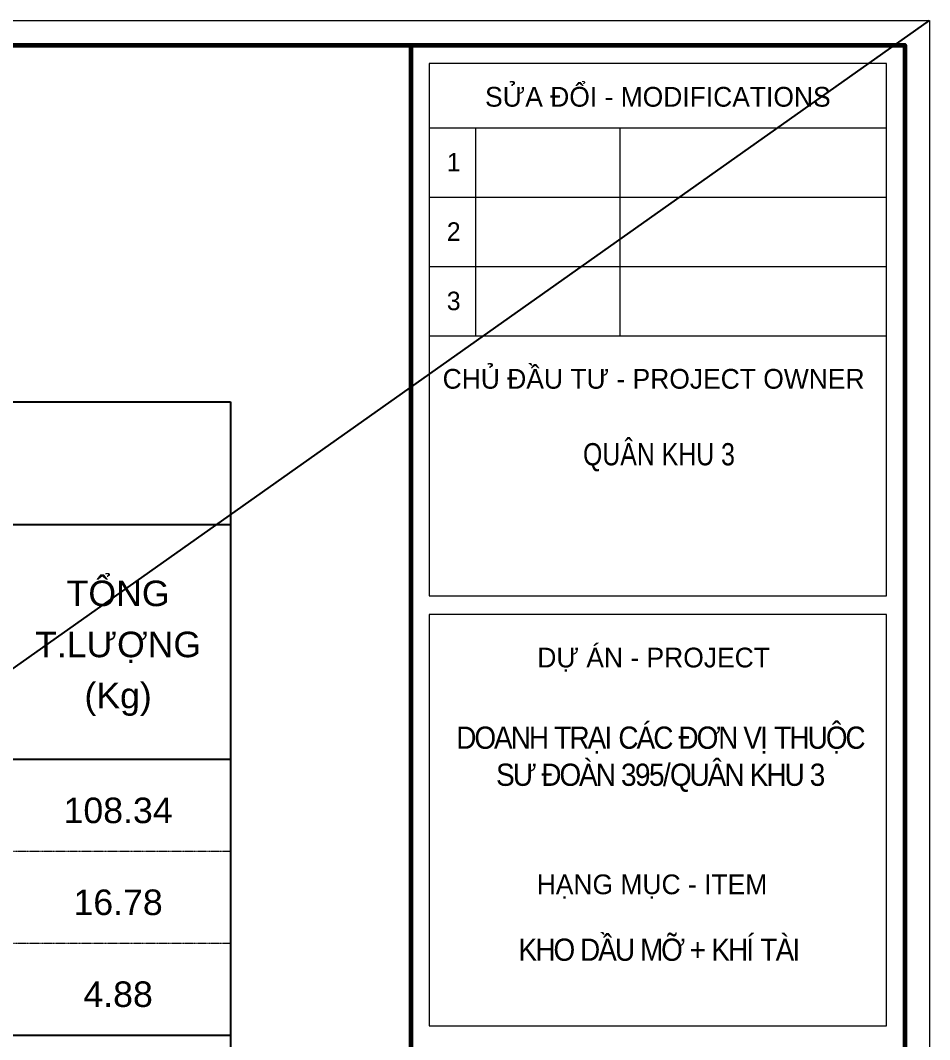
# Model space of a CAD drawing. Header units: millimetres. Extents: x -295047 to 263296, y -724756 to -308748.
# Drawn here: x 257408 to 263296, y -351206 to -344605 of the extents above; entities that cross this region are included whole.
import ezdxf
from ezdxf.enums import TextEntityAlignment as Align

# ---------------------------------------------------------------- set-up
doc = ezdxf.new("R2010")
doc.units = ezdxf.units.MM
doc.header["$MEASUREMENT"] = 0
doc.linetypes.add('HIDDEN', pattern=[0.375, 0.25, -0.125])
doc.layers.get('Defpoints').update_dxf_attribs({"color": 1})
for name, color, linetype, lineweight in [('08. Net Text', 3, 'Continuous', 13), ('Khungten_LCDI', 7, 'Continuous', 5), ('LC MANH DUT', 35, 'HIDDEN', 5), ('LC Net thay', 7, 'Continuous', 25), ('LC Text1', 3, 'Continuous', 20)]:
    doc.layers.add(name, color=color, linetype=linetype, lineweight=lineweight)
doc.layers.add('KCS_Plotter', color=11, linetype='Continuous', plot=False)
doc.styles.add('Hoa', font='micross.ttf')
doc.styles.add('Khungten', font='VHAVAN.TTF', dxfattribs={"width": 0.9, "height": 5000})
doc.styles.add('Text Khung Ten', font='VHAVAN.TTF')
doc.styles.add('Thuong', font='micross.ttf')
doc.styles.add('Title', font='VHBLACK.TTF', dxfattribs={"width": 0.8})

# ---------------------------------------------------------------- blocks, each defined once
blk = doc.blocks.new('lcdi KC')
at = {"layer": 'Defpoints', "lineweight": 0}
blk.add_lwpolyline([(-1200, -14850), (-1200, 14850), (40800, 14850), (40800, -14850)], close=True, dxfattribs=at)
at = {"layer": 'Khungten_LCDI', "color": 5, "lineweight": 60}
blk.add_line((36600, 14650), (36600, -14650), dxfattribs=at)
at = {"layer": 'Khungten_LCDI', "color": 5, "lineweight": 25}
blk.add_line((40600, -14650), (40600, 14650), dxfattribs=at)
at = {"layer": 'Khungten_LCDI', "color": 9, "lineweight": 15}
for p, q in [((36750, 13981.3), (40450, 13981.3)), ((37122.7, 13981.3), (37122.7, 12296.8)), ((38292.8, 13981.3), (38292.8, 12296.8)), ((36750, 13419.8), (40450, 13419.8)), ((36750, 12858.3), (40450, 12858.3)), ((36750, 12296.8), (40450, 12296.8))]:
    blk.add_line(p, q, dxfattribs=at)
at = {"layer": 'Khungten_LCDI', "color": 5, "lineweight": 60}
blk.add_lwpolyline([(0, -14650), (0, 14650), (40600, 14650), (40600, -14650)], close=True, dxfattribs=at)
at = {"layer": 'Khungten_LCDI', "color": 9, "lineweight": 15}
for points in [[(36750, 10190.4), (40450, 10190.4), (40450, 14500), (36750, 14500)], [(36750, 6711.5), (40450, 6711.5), (40450, 10040.4), (36750, 10040.4)]]:
    blk.add_lwpolyline(points, close=True, dxfattribs=at)
at = {"color": 7, "style": 'Khungten'}
for s, p in [('söa ®æi - modifications', (38600, 14151.5)), ('chñ ®Çu t\xad - project owner', (38565.6, 11868.2)), ('dù ¸n - project', (38565.6, 9611.8)), ('h¹ng môc - item', (38552.5, 7775.6))]:
    blk.add_text(s, height=160, dxfattribs=at).set_placement(p, align=Align.CENTER)
at = {"color": 4, "char_height": 180, "attachment_point": 5, "style": 'Khungten'}
for s, insert, width in [('{\\f.VnArialH|b0|i0|c0|p34;\\W0.8;qu©n khu 3}', (38609, 11313), 2315.239), ('{\\f.VnArialH|b0|i0|c0|p34;\\W0.9;\\T0.9;doanh tr¹i c¸c ®¬n vÞ thuéc s\xad ®oµn 395/qu©n khu 3}', (38616.6, 8868.3), 3461.975), ('{\\f.VnArialH|b0|i0|c0|p34;\\T0.9;kho dÇu mì + khÝ tµi}', (38609, 7325.4), 3712.556)]:
    blk.add_mtext(s, dxfattribs=dict(at, insert=insert, width=width))
at = {"color": 7, "style": 'Khungten', "width": 0.8}
for tag, p in [('REVISION', (39498.8, -10746.3)), ('NGAYHT', (39546.1, -11609.4))]:
    blk.add_attdef(tag, text='', height=200, dxfattribs=at).set_placement(p, align=Align.CENTER)
at = {"layer": '08. Net Text', "color": 7, "style": 'Text Khung Ten'}
blk.add_text('1', height=150, dxfattribs=at).set_placement((36891.7, 13626.8))
at = {"layer": '08. Net Text', "color": 7, "ltscale": 2, "style": 'Text Khung Ten'}
for s, p in [('2', (36891.7, 13065.3)), ('3', (36891.7, 12503.8))]:
    blk.add_text(s, height=150, dxfattribs=at).set_placement(p)
at = {"layer": 'LC Text1', "style": 'Title', "width": 1.485915}
for tag, p, p2 in [('TENBANVE1', (36912.7, -8885.8), (40339.1, -8885.8)), ('TENBANVE2', (36912.7, -9562.5), (40339.1, -9562.5))]:
    blk.add_attdef(tag, text='', height=250, dxfattribs=at).set_placement(p, p2, align=Align.FIT)
at = {"layer": 'LC Text1', "style": 'Title', "width": 0.7}
blk.add_attdef('SOBANVE', text='', height=250, dxfattribs=at).set_placement((39562, -13896.2), align=Align.CENTER)

msp = doc.modelspace()

# ---------------------------------------------------------------- linework, layer by layer
at = {"layer": 'KCS_Plotter', "ltscale": 2}
msp.add_line((229695.8, -368365.3), (263295.8, -344605.3), dxfattribs=at)
at = {"layer": 'LC MANH DUT'}
for p, q in [((247094.9, -349986.3), (258767.9, -349986.3)), ((247094.9, -350581.5), (258767.9, -350581.5)), ((247094.9, -351176.7), (258767.9, -351176.7))]:
    msp.add_line(p, q, dxfattribs=at)
at = {"layer": 'LC Net thay'}
for p, q in [((246102.8, -347076.3), (258767.9, -347076.3)), ((258767.9, -347076.3), (258767.9, -352830.2)), ((246102.8, -347869.9), (258767.9, -347869.9)), ((246102.8, -349391.1), (258767.9, -349391.1)), ((246102.8, -351176.7), (258767.9, -351176.7)), ((246102.8, -351176.7), (258767.9, -351176.7))]:
    msp.add_line(p, q, dxfattribs=at)

# ---------------------------------------------------------------- block references
at = {"layer": 'LC Net thay', "xscale": 0.8, "yscale": 0.8, "zscale": 0.8}
msp.add_blockref('lcdi KC', (230655.8, -356485.3), dxfattribs=at)

# ---------------------------------------------------------------- texts
at = {"layer": 'LC Text1'}
for s, style, p in [('TỔNG', 'Hoa', (258040.4, -348399)), ('T.LƯỢNG', 'Hoa', (258040.4, -348729.7)), ('(Kg)', 'Thuong', (258040.4, -349060.4))]:
    msp.add_text(s, height=165.34, dxfattribs=dict(at, style=style)).set_placement(p, align=Align.CENTER)
at = {"layer": 'LC Text1', "style": 'Hoa'}
msp.add_text('108.34', height=165.34, dxfattribs=at).set_placement((258040.4, -349854), align=Align.BOTTOM_CENTER)
at = {"layer": 'LC Text1', "color": 7, "style": 'Hoa'}
for s, p in [('16.78', (258040.4, -350449.2)), ('4.88', (258040.4, -351044.5))]:
    msp.add_text(s, height=165.34, dxfattribs=at).set_placement(p, align=Align.BOTTOM_CENTER)

doc.saveas('drawing.dxf')
